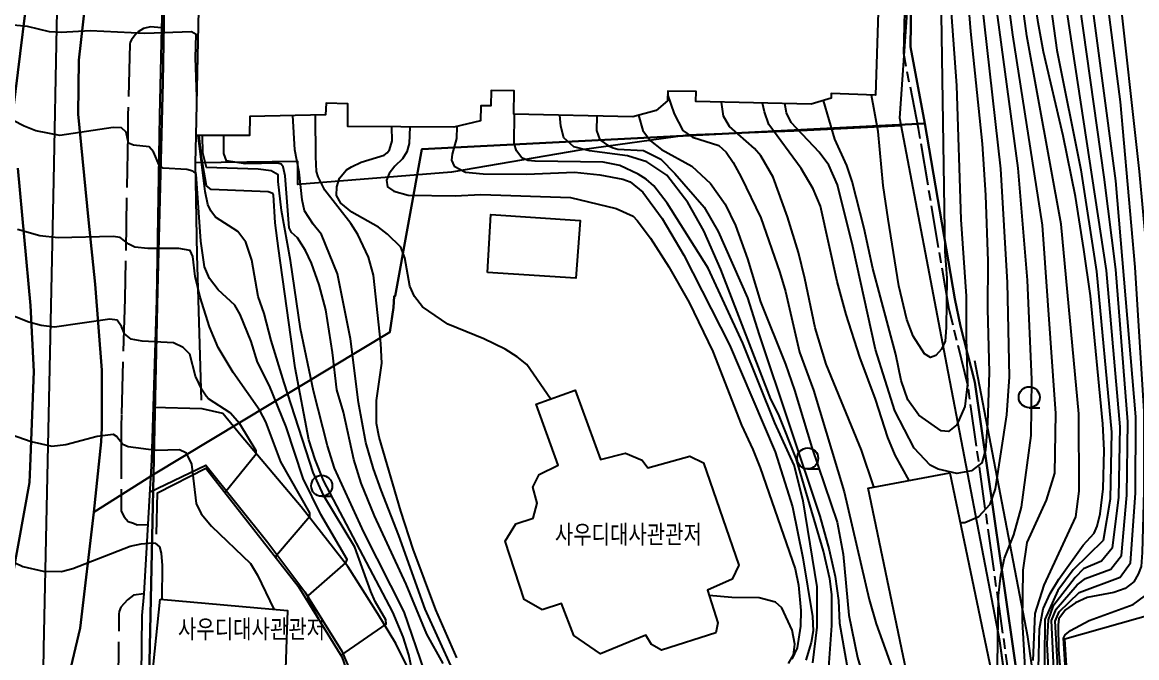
# Model space of a CAD drawing. Header units: feet. Extents: x 197796 to 199821, y 552499 to 555392.
# Drawn here: x 198685.5 to 198791.4, y 553838.9 to 553899.4 of the extents above; entities that cross this region are included whole.
import ezdxf

# ---------------------------------------------------------------- set-up
doc = ezdxf.new("R2010")
doc.units = ezdxf.units.FT
doc.header["$MEASUREMENT"] = 0
doc.linetypes.add('ANYANG2', pattern=[6, 5, -1])
doc.linetypes.add('JEON', pattern=[12, 4, -0.5, 1, -0.5, 4, -0.5, 1, -0.5])
for name, color, linetype in [('AAA001', 7, 'CONTINUOUS'), ('AAA002', 7, 'CONTINUOUS'), ('AAA008', 7, 'CONTINUOUS'), ('AAC001', 7, 'CONTINUOUS'), ('AD002', 7, 'CONTINUOUS'), ('AD0022', 1, 'CONTINUOUS'), ('ADA085', 1, 'CONTINUOUS'), ('AE001', 1, 'ANYANG2'), ('AZ080', 1, 'CONTINUOUS'), ('CAA001', 7, 'CONTINUOUS'), ('CAA002', 30, 'CONTINUOUS'), ('DC0012', 3, 'CONTINUOUS'), ('EA0018', 7, 'JEON'), ('wipco_지적', 20, 'CONTINUOUS'), ('ZC002', 7, 'CONTINUOUS')]:
    doc.layers.add(name, color=color, linetype=linetype)
doc.styles.add('NGSW', font='ROMANS.shx', dxfattribs={"bigfont": 'NGSW.shx'})

# ---------------------------------------------------------------- blocks, each defined once
blk = doc.blocks.new('DC0012')
at = {"layer": 'DC0012'}
blk.add_lwpolyline([(0, -1), (1, -1)], dxfattribs=at)
blk.add_circle((0, 0), 1, dxfattribs=at)

msp = doc.modelspace()

# ---------------------------------------------------------------- linework, layer by layer
at = {"layer": 'AAA001', "color": 255, "flags": 128}
msp.add_lwpolyline([(198777.58, 553837.69), (198769.81, 553836.22), (198765.89, 553855.08), (198773.67, 553856.54)], close=True, dxfattribs=at)
at = {"layer": 'AAA002', "color": 255, "flags": 128}
msp.add_lwpolyline([(198766.84, 553900.38), (198766.58, 553892.46), (198762.36, 553892.65), (198762.36, 553892.18), (198760.48, 553891.61), (198749.52, 553891.86), (198749.53, 553892.81), (198746.83, 553892.86), (198746.8, 553891.94), (198745.74, 553891.03), (198743.51, 553890.41), (198732.2, 553890.68), (198732.24, 553892.89), (198730.05, 553892.92), (198730.01, 553891.47), (198729.06, 553891.46), (198729.02, 553890.03), (198726.5, 553889.44), (198716.4, 553889.48), (198716.4, 553891.64), (198714.34, 553891.71), (198714.3, 553890.59), (198707.11, 553890.45), (198707.07, 553888.64), (198701.99, 553888.64), (198702.24, 553900.61)], dxfattribs=at)
at = {"layer": 'AAA008', "color": 255, "flags": 128}
for points in [[(198729.68, 553875.6), (198730.01, 553881.11), (198738.52, 553880.54), (198738.1, 553875.07)], [(198734.89, 553843.48), (198733.17, 553844.47), (198731.39, 553850.01), (198732.39, 553851.66), (198734.03, 553852.2), (198734.43, 553853.64), (198734, 553855.15), (198734.6, 553856.36), (198736.43, 553857.26), (198734.31, 553863.06), (198738.03, 553864.4), (198740.43, 553857.81), (198742.81, 553858.41), (198744.41, 553857.72), (198744.94, 553856.99), (198748.94, 553858.12), (198750.25, 553857.47), (198753.6, 553847.73), (198752.96, 553846.4), (198750.6, 553845.35), (198751.59, 553842.26), (198751.42, 553841.29), (198746.23, 553839.63), (198745.3, 553840.2), (198744.75, 553841.06), (198740.45, 553839.29), (198737.91, 553841.05), (198736.73, 553844.08)], [(198698.58, 553844.49), (198710.68, 553843.42), (198710.42, 553836.04), (198698.19, 553836.76), (198697.82, 553837.09)]]:
    msp.add_lwpolyline(points, close=True, dxfattribs=at)
at = {"layer": 'AAC001', "color": 255}
for points in [[(198784.16, 553769.34), (198786.16, 553772.96), (198784.78, 553794.3), (198781.26, 553820.3), (198778.4, 553840.53), (198773.37, 553866.82), (198768.91, 553890.29), (198770.08, 553907.23), (198765.8, 553917.14), (198760.24, 553918.28)], [(198786.82, 553769.72), (198788.82, 553773.34), (198787.45, 553794.68), (198783.92, 553820.68), (198781.07, 553840.91), (198776.04, 553867.2)]]:
    msp.add_lwpolyline(points, dxfattribs=at)
at = {"layer": 'AAC001', "color": 255, "flags": 128}
for points in [[(198769.04, 553889.56), (198758.83, 553889.06), (198748.7, 553888.67), (198738.68, 553887.26), (198726.27, 553885.15), (198711.66, 553883.97), (198711.66, 553886.15), (198701.93, 553886.04), (198701.99, 553888.64)], [(198702.5, 553863.44), (198702.08, 553877.24), (198701.93, 553886.04)], [(198698.21, 553850.69), (198698.33, 553854.63), (198702.91, 553856.97), (198711.69, 553845.74), (198715.83, 553839.02), (198717.74, 553833.59), (198719.16, 553822.62), (198718.96, 553806.31), (198719.22, 553794.74), (198720.17, 553794.64), (198720.87, 553773.65), (198737.73, 553774.76), (198738.15, 553763.43), (198738.76, 553756.09)]]:
    msp.add_lwpolyline(points, dxfattribs=at)
at = {"layer": 'AD002', "color": 255, "flags": 128}
msp.add_lwpolyline([(198690.59, 553938.2), (198690.47, 553937.49), (198689.97, 553933.35), (198689.61, 553928.68), (198689.29, 553920.54), (198688.96, 553910.95), (198688.72, 553898.96), (198688.43, 553884.34), (198688.1, 553869.43), (198687.72, 553851.73), (198687.49, 553839.83), (198687.23, 553823.46), (198686.91, 553807.97), (198686.53, 553789.6), (198686.13, 553770.6), (198685.77, 553758.2), (198685.72, 553754.17), (198685.63, 553743.5), (198685.15, 553718.63)], dxfattribs=at)
at = {"layer": 'AD0022', "color": 255, "flags": 128}
msp.add_lwpolyline([(198699.52, 553938.2), (198698.06, 553932.26), (198698.57, 553925.5), (198702.56, 553925.45), (198702.48, 553919.15), (198699.42, 553919.21), (198699.39, 553918.21), (198699.12, 553909.69), (198698.71, 553898.9), (198698.51, 553890.53), (198698.48, 553888.64), (198698.21, 553873.02), (198697.75, 553857.72), (198697.02, 553845.02), (198696.84, 553842.95), (198696.6, 553822.92)], dxfattribs=at)
at = {"layer": 'ADA085', "color": 255, "flags": 128}
for points in [[(198722.95, 553836.31), (198720.98, 553840.27), (198719.28, 553843.11), (198716.42, 553847.6), (198711.99, 553853.28), (198706.28, 553860.05), (198704.54, 553862.17), (198702.56, 553862.61), (198697.9, 553862.73)], [(198697.57, 553854.67), (198702.9, 553857.26), (198708.8, 553849.9), (198712.33, 553845.2), (198715.85, 553839.56), (198717.37, 553835.95)], [(198786.29, 553813.69), (198784.59, 553840.72), (198795.11, 553843.72), (198798.25, 553843.96), (198799.25, 553850.63)]]:
    msp.add_lwpolyline(points, dxfattribs=at)
at = {"layer": 'AE001', "color": 255}
msp.add_lwpolyline([(198698.71, 553898.9), (198697.64, 553898.99), (198696.97, 553898.81), (198696.49, 553898.52), (198696.19, 553898.23), (198695.84, 553897.73), (198695.73, 553897.53), (198695.67, 553897.34), (198695.51, 553890.6), (198695.48, 553888.69), (198695.21, 553873.1), (198694.88, 553862.04), (198694.86, 553860.96), (198694.86, 553852.89), (198695.15, 553852.33), (198695.54, 553851.89), (198696.03, 553851.72), (198696.39, 553851.58), (198697.4, 553851.61)], dxfattribs=at)
at = {"layer": 'AE001', "color": 255, "flags": 128}
msp.add_lwpolyline([(198697.02, 553845.02), (198696.03, 553844.89), (198695.45, 553844.45), (198694.82, 553843.73), (198694.67, 553843.32), (198694.65, 553843.06), (198694.4, 553822.96), (198694.25, 553815.73), (198694.17, 553813.26), (198694.03, 553811.52), (198693.83, 553809.45), (198693.65, 553807.22), (198693.81, 553797.21), (198693.6, 553795.66)], dxfattribs=at)
at = {"layer": 'AZ080', "color": 255, "flags": 128}
for points in [[(198780.22, 553743.12), (198781.44, 553751.35), (198783.3, 553766.48), (198784.16, 553769.34), (198786.16, 553772.96), (198784.78, 553794.3), (198781.26, 553820.3), (198778.9, 553837), (198778.4, 553840.53), (198773.37, 553866.82), (198768.91, 553890.29), (198770.08, 553907.23), (198765.8, 553917.14)], [(198786.82, 553769.72), (198788.82, 553773.34), (198787.45, 553794.68), (198783.92, 553820.68), (198781.07, 553840.91), (198776.04, 553867.2)], [(198698.21, 553850.69), (198698.33, 553854.63), (198702.91, 553856.97), (198711.69, 553845.74), (198715.83, 553839.02), (198717.74, 553833.59), (198719.16, 553822.62), (198718.96, 553806.31), (198719.22, 553794.74), (198720.17, 553794.64), (198720.87, 553773.65), (198737.73, 553774.76), (198738.15, 553763.43), (198738.76, 553756.09)]]:
    msp.add_lwpolyline(points, dxfattribs=at)
at = {"layer": 'CAA001', "color": 255, "flags": 128}
for points, elevation in [([(198782.1, 553837.94), (198782.18, 553841.69), (198782.55, 553843.59), (198783.2, 553845.04), (198784.03, 553846.4), (198786.33, 553849.63), (198787.38, 553850.79), (198787.66, 553851.46), (198787.94, 553852.61), (198788.25, 553855.01), (198788.34, 553858.67), (198788.2, 553861.18), (198787.03, 553873.36), (198786.4, 553877.78), (198785.62, 553882.82), (198784.43, 553888.62), (198782.58, 553896.61), (198782.05, 553899.4), (198779.54, 553916.45), (198778.3, 553927.2), (198777.04, 553935.13), (198776.45, 553938.13), (198776.44, 553938.19)], 70), ([(198784.59, 553938.19), (198785.57, 553923.91), (198785.98, 553920.19), (198787.18, 553912.39), (198789.85, 553891.83), (198791.24, 553876.1), (198792.11, 553862.36), (198792.1, 553854.79), (198791.96, 553848.93), (198791.85, 553847.62), (198791.58, 553846.88), (198791.16, 553846.15), (198790.33, 553845.52), (198789.25, 553845.12), (198786.72, 553844.65), (198785.61, 553844.15), (198784.67, 553843.5), (198784.02, 553842.62), (198783.95, 553842.07), (198784, 553839.68), (198785, 553828.01)], 65), ([(198775.04, 553905.67), (198775.63, 553898.54), (198776.74, 553887.84), (198777.05, 553882.97), (198777.28, 553876.67), (198777.24, 553872.11), (198777.39, 553866.11), (198777.25, 553861.26), (198777.04, 553858.71), (198776.69, 553857.49), (198775.71, 553856.71), (198774.33, 553856.45), (198772.56, 553856.86), (198771.8, 553857.25), (198770.27, 553858.87), (198768.44, 553862.44), (198766.59, 553868.27), (198764.43, 553878.08), (198762.98, 553883.95), (198762.15, 553885.81), (198761.24, 553887.06), (198758.56, 553889.87), (198758.13, 553890.8), (198757.96, 553891.67)], 75), ([(198740.09, 553890.49), (198740.06, 553889.12), (198740.37, 553888.21), (198741.19, 553887.64), (198741.63, 553887.47), (198742.08, 553887.35), (198744.53, 553887.2), (198746.19, 553886.37), (198747.5, 553885.02), (198750.29, 553881.81), (198751.62, 553879.5), (198754.43, 553873.17), (198755.52, 553869.66), (198761.29, 553852.39), (198762.19, 553849.21), (198762.75, 553846.67), (198763.06, 553844.36), (198763.16, 553842.23), (198763.88, 553838.26)], 70), ([(198735.69, 553863.56), (198733.45, 553866.85), (198732.53, 553867.58), (198731.37, 553868.29), (198729.36, 553869.28), (198725.92, 553870.69), (198723.52, 553872.34), (198722.76, 553873.32), (198722.3, 553874.3), (198721.84, 553876.98), (198721.46, 553878), (198720.18, 553879.24), (198719.32, 553879.9), (198716.78, 553881.34), (198715.76, 553882.18), (198715.35, 553882.92), (198715.36, 553883.76), (198715.62, 553884.58), (198716.3, 553885.36), (198716.75, 553885.64), (198717.69, 553886.09), (198719.88, 553886.75), (198720.16, 553886.99), (198720.39, 553887.28), (198720.63, 553888.12), (198720.6, 553889.46)], 65), ([(198722.64, 553837.24), (198722.21, 553839.21), (198721.67, 553840.91), (198720.69, 553843.27), (198714.09, 553855.81), (198713.3, 553857.8), (198712.71, 553859.68), (198711.42, 553866.51), (198709.81, 553877.87), (198709.51, 553880.32), (198709.35, 553883), (198709.28, 553883.13), (198708.83, 553883.27), (198703.42, 553883.5), (198702.98, 553883.83), (198702.49, 553886.58), (198702.28, 553888.64)], 60), ([(198683.19, 553860.58), (198686.29, 553859.51), (198688.26, 553859.05), (198689.6, 553859.21), (198692.58, 553860.03), (198694.1, 553860.2), (198694.45, 553859.98), (198695.03, 553859.26), (198695.53, 553859.04), (198698.19, 553858.67), (198700.42, 553858.76), (198701, 553858.46), (198701.56, 553857.34), (198702, 553853.62), (198702.47, 553852.62), (198703.44, 553851.45), (198707.16, 553847.88), (198707.81, 553846.79), (198709.37, 553843.54)], 55), ([(198758.32, 553838.38), (198758.78, 553839.19), (198758.93, 553840.23), (198758.66, 553841.56), (198757.68, 553843.68), (198757.07, 553844.23), (198755.54, 553844.64), (198752.94, 553844.65), (198750.76, 553844.86)], 65)]:
    msp.add_lwpolyline(points, dxfattribs=dict(at, elevation=elevation))
at = {"layer": 'CAA002', "color": 255, "flags": 128}
for points, elevation in [([(198774.66, 553851.79), (198775.07, 553851.81), (198776.42, 553852.37), (198777.5, 553853.54), (198778.01, 553855), (198779.09, 553862.04), (198779.34, 553865.67), (198779.15, 553874.63), (198778.52, 553885.47), (198775.91, 553908.58), (198773.77, 553923.74), (198771.95, 553929.85), (198767.97, 553938.19)], 74), ([(198771.78, 553836.59), (198771.97, 553836.24), (198772.58, 553835.64), (198773.62, 553834.84), (198774.79, 553834.13), (198775.74, 553833.71), (198776.49, 553833.58), (198777.22, 553833.7), (198777.81, 553834.22), (198778.09, 553835.13), (198778.17, 553836.06), (198778.3, 553844.85), (198778.5, 553846.78), (198778.86, 553848.4), (198779.76, 553850.62), (198780.47, 553853.26), (198781.38, 553860.07), (198781.45, 553865.4), (198781.04, 553874.86), (198780.15, 553885.53), (198774.9, 553924.6), (198772.7, 553932.4), (198770.36, 553938.19)], 73), ([(198781.13, 553832.42), (198780.56, 553842.39), (198780.62, 553847.26), (198781.02, 553849.89), (198782.86, 553853.91), (198783.65, 553856.48), (198783.75, 553862.17), (198782.47, 553880.11), (198779.64, 553898.22), (198776.03, 553925.47), (198773.5, 553935.15), (198772.47, 553938.19)], 72), ([(198781.58, 553838.66), (198781.77, 553843.14), (198782.63, 553845.84), (198785.63, 553852.33), (198785.96, 553854.77), (198785.92, 553862.13), (198784.24, 553880.2), (198780.98, 553898.11), (198777.16, 553926.33), (198775.12, 553935.89), (198774.46, 553938.19)], 71), ([(198778.09, 553938.19), (198778.33, 553936.65), (198783.82, 553896.77), (198786.13, 553885.37), (198787.62, 553875.68), (198789.04, 553860.41), (198788.9, 553854.01), (198788.24, 553850.08), (198785.38, 553847.29), (198783.92, 553845.34), (198782.69, 553842.58), (198782.64, 553834.82)], 69), ([(198779.82, 553938.19), (198782.35, 553916.39), (198788.53, 553875.78), (198789.81, 553860.9), (198789.7, 553854.2), (198789.11, 553849.37), (198788.09, 553848.11), (198786.38, 553847.39), (198785.57, 553846.57), (198783.46, 553843.81), (198783.01, 553842.52), (198782.87, 553840.24), (198784.03, 553819.62)], 68), ([(198784.88, 553809.91), (198783.34, 553842.46), (198783.76, 553843.56), (198785.77, 553845.85), (198786.56, 553846.48), (198788.98, 553847.35), (198789.98, 553848.67), (198790.5, 553854.4), (198790.57, 553861.38), (198789.43, 553875.89), (198788.34, 553884.67), (198782.41, 553926.81), (198781.33, 553938.19)], 67), ([(198785.51, 553809.93), (198783.66, 553842.4), (198784.05, 553843.31), (198785.97, 553845.13), (198789.86, 553846.6), (198790.85, 553847.96), (198791.3, 553854.59), (198791.34, 553861.87), (198789.44, 553884.32), (198783.99, 553925.36), (198782.97, 553938.19)], 66), ([(198786.23, 553812.35), (198784.48, 553840.79), (198784.62, 553841.1), (198785.14, 553841.52), (198786.9, 553842.48), (198791.09, 553843.98), (198792.17, 553844.78), (198792.87, 553845.64), (198793.01, 553846.01), (198793.26, 553862.37), (198793.16, 553867.19), (198792.4, 553877.59), (198791.68, 553885.2), (198789.71, 553903.27), (198787.44, 553917.57), (198786.49, 553923.26), (198785.47, 553938.19)], 64), ([(198773.24, 553907.77), (198774.28, 553893.39), (198774.69, 553880.64), (198775.21, 553873.35), (198775.21, 553869.36), (198775.34, 553864.99), (198775.07, 553862.85), (198774.32, 553861.1), (198773.52, 553860.47), (198772.83, 553860.52), (198770.72, 553862.03), (198769.68, 553863.49), (198769.02, 553865.33), (198768.51, 553867.8), (198766.35, 553875.98), (198765.52, 553879.78), (198764.37, 553884.27), (198763.88, 553885.77), (198762.72, 553888.28), (198761.66, 553891.97)], 76), ([(198772.83, 553900.14), (198773.19, 553877.59), (198773.37, 553875.06), (198773.32, 553870.35), (198773.22, 553869.07), (198772.88, 553868.29), (198772.33, 553867.71), (198771.83, 553867.52), (198771.24, 553867.85), (198770.18, 553869.52), (198769.58, 553871.12), (198768.82, 553874.32), (198767.79, 553880.67), (198767.31, 553883.89), (198766.83, 553889.01), (198766.21, 553892.48)], 77), ([(198746.82, 553892.53), (198747.46, 553890.7), (198748.26, 553889.12), (198749.2, 553888.49), (198751.68, 553887.67), (198752.38, 553887.04), (198753.05, 553886.06), (198753.83, 553884.66), (198755.68, 553880.8), (198757.5, 553875.58), (198758.02, 553873.8), (198759.37, 553868.02), (198760.68, 553864.4), (198763.62, 553854.71), (198766, 553844.48), (198766.67, 553842.16), (198768.8, 553836.14)], 72), ([(198766.42, 553855.18), (198765.25, 553858.67), (198761.89, 553866.88), (198760.84, 553870.32), (198759.88, 553875.01), (198759.26, 553877.49), (198758.21, 553880.91), (198756.85, 553884.68), (198755.69, 553886.71), (198755.07, 553887.39), (198752.71, 553889.49), (198752.15, 553890.49), (198751.94, 553891.8)], 73), ([(198769.79, 553855.81), (198768.45, 553858.22), (198767.76, 553859.89), (198766.58, 553863.54), (198765.11, 553867.53), (198763.81, 553871.59), (198762.95, 553874.75), (198761.35, 553881.91), (198760.67, 553883.55), (198759.53, 553885.48), (198756.45, 553889.67), (198756.02, 553890.89), (198755.85, 553891.72)], 74), ([(198726.37, 553837.85), (198723.77, 553843.56), (198721.26, 553850.56), (198719.57, 553854.86), (198718.84, 553856.92), (198718.12, 553859.41), (198717.42, 553863.22), (198716.66, 553869.29), (198715.44, 553875.48), (198713.92, 553879.22), (198713.12, 553880.2), (198712.3, 553881.45), (198712.07, 553882.5), (198711.79, 553885.16), (198711.36, 553887.28), (198711.18, 553890.53)], 63), ([(198726.79, 553838.9), (198724.78, 553843.48), (198722.64, 553849.27), (198721.44, 553852.89), (198719.4, 553859.92), (198719.13, 553861.22), (198719.14, 553863.42), (198719.64, 553866.96), (198719.54, 553868.83), (198718.85, 553875.34), (198718.39, 553877.04), (198717.37, 553879.22), (198716.7, 553880.25), (198714.22, 553883.42), (198713.6, 553884.69), (198713.43, 553885.22), (198713.37, 553886.6), (198713.33, 553890.57)], 64), ([(198760.62, 553838.44), (198761.04, 553841.82), (198761.03, 553845.68), (198759.71, 553853.86), (198758.86, 553857.24), (198757.01, 553861.28), (198753.97, 553868.86), (198750.68, 553876.02), (198746.78, 553882.18), (198745.5, 553883.84), (198744.77, 553884.49), (198744.03, 553884.96), (198742.27, 553885.77), (198740.71, 553886.11), (198734.22, 553886.18), (198733.54, 553886.27), (198732.97, 553886.5), (198732.45, 553887.18), (198732.22, 553887.88), (198732.26, 553890.68)], 68), ([(198762.12, 553837.56), (198762.43, 553841.98), (198762.44, 553844.96), (198762.25, 553846.43), (198761.64, 553849.06), (198759.04, 553857.89), (198757.38, 553862.1), (198756.65, 553863.54), (198751.87, 553875.87), (198750.26, 553879.56), (198748.74, 553882.25), (198746.76, 553884.87), (198744.84, 553886.13), (198743.01, 553886.71), (198739.4, 553887.19), (198737.89, 553887.56), (198736.94, 553888.4), (198736.67, 553889.52), (198736.56, 553890.58)], 69), ([(198744.06, 553890.56), (198744.47, 553889.11), (198745.18, 553888.13), (198746.24, 553887.3), (198749.14, 553885.73), (198750.9, 553884.08), (198752.29, 553882.09), (198753.27, 553880.06), (198754.41, 553876.9), (198755.66, 553872.79), (198758.03, 553866.88), (198758.9, 553864.39), (198760.55, 553858.94), (198762.96, 553851.82), (198763.51, 553848.78), (198764.04, 553842.99), (198764.87, 553838.94), (198765.41, 553837.13)], 71), ([(198722.31, 553889.46), (198722.25, 553887.89), (198722.03, 553887.08), (198721.6, 553886.41), (198720.88, 553885.72), (198720.35, 553885.01), (198720.1, 553884.37), (198720.19, 553883.76), (198720.79, 553883.33), (198722.14, 553882.96), (198726.62, 553882.9), (198729.06, 553883.03), (198737.6, 553882.73), (198741.92, 553881.7), (198743.55, 553880.96), (198743.93, 553880.56), (198745.21, 553878.87), (198746.95, 553876.14), (198748.87, 553872.73), (198751.12, 553868.06), (198753.84, 553861.07), (198754.94, 553858.74), (198755.62, 553857.01), (198758.94, 553847.39), (198759.27, 553845.82), (198759.5, 553843.43), (198759.45, 553841.92), (198759.13, 553839.86), (198758.65, 553838.79)], 66), ([(198726.77, 553889.5), (198726.75, 553888.34), (198726.32, 553886.86), (198726.27, 553886.28), (198726.53, 553885.71), (198727.59, 553885.16), (198729.27, 553884.99), (198733.39, 553884.96), (198737.97, 553885.15), (198740.38, 553884.88), (198742.56, 553884.47), (198743.27, 553884.21), (198744.48, 553883.24), (198746.29, 553880.74), (198748.37, 553877.25), (198752.71, 553868.71), (198757.06, 553858.54), (198758.71, 553853.29), (198759.68, 553848.44), (198760.59, 553842.85), (198760.67, 553841.47), (198760.48, 553840.38), (198759.97, 553838.69)], 67), ([(198725.64, 553832.01), (198721.76, 553843.31), (198717.92, 553850.88), (198715.16, 553856.98), (198714.49, 553859.09), (198713.15, 553864.34), (198711.91, 553870.24), (198710.95, 553876.73), (198710.1, 553881.5), (198709.78, 553884.27), (198709.79, 553884.88), (198709.11, 553885.27), (198707.9, 553885.44), (198702.97, 553885.6), (198702.63, 553887), (198702.59, 553888.64)], 61), ([(198725.48, 553838.38), (198723.93, 553841.17), (198721.96, 553845.94), (198718.94, 553852.44), (198717.67, 553855.54), (198716.97, 553857.78), (198716, 553862.3), (198715.38, 553864.44), (198714.96, 553867.99), (198714.32, 553872.04), (198713.7, 553874.41), (198712.95, 553876.47), (198712.38, 553877.7), (198711.64, 553878.89), (198711.07, 553879.41), (198710.84, 553879.85), (198710.44, 553884.79), (198710.26, 553885.66), (198710.06, 553885.92), (198709.76, 553885.99), (198706.65, 553885.94), (198704.89, 553886.22), (198704.62, 553886.93), (198704.62, 553888.64)], 62), ([(198684.1, 553848.29), (198685.51, 553847.62), (198687.44, 553847.17), (198689.19, 553847.12), (198690.26, 553847.43), (198695.72, 553849.53), (198696.76, 553849.77), (198697.81, 553849.87), (198698.08, 553849.82), (198698.51, 553849.49), (198698.65, 553848.87), (198698.77, 553847.72), (198698.72, 553844.48)], 54)]:
    msp.add_lwpolyline(points, dxfattribs=dict(at, elevation=elevation))
at = {"layer": 'CAA002', "color": 255}
for points, elevation in [([(198702.07, 553892.33), (198701.94, 553896.02), (198701.98, 553898.25), (198701.55, 553898.51), (198697.1, 553898.34), (198691.9, 553898.59), (198689.17, 553898.45), (198688.04, 553898.51), (198685.96, 553899.01), (198683.58, 553899.24), (198681.86, 553898.76), (198679.56, 553898.83)], 59), ([(198713.9, 553842.15), (198712.63, 553844.48), (198712.67, 553844.85), (198716.23, 553847.95), (198716.35, 553848.28), (198713.84, 553852.56), (198712.18, 553855.99), (198710.55, 553860.92), (198708.97, 553864.8), (198707.84, 553867.07), (198707.21, 553869.02), (198706.19, 553871.59), (198705.67, 553872.5), (198704.08, 553873.96), (198703.27, 553875.03), (198702.8, 553876.15), (198702.44, 553878.58), (198701.99, 553884.96), (198701.66, 553885.24), (198701.1, 553885.39), (198698.84, 553885.52), (198698.47, 553885.82), (198697.92, 553887.07), (198697.52, 553887.57), (198696.02, 553887.71), (198695.57, 553887.91), (198695.33, 553888.96), (198694.88, 553889.37), (198694.09, 553889.4), (198689.04, 553888.64), (198686.76, 553889.08), (198685.63, 553889.51), (198683.62, 553890.57)], 58), ([(198715.75, 553839.15), (198720.06, 553842.12), (198720.04, 553842.52), (198719.01, 553844.28), (198718.6, 553845.22), (198717.07, 553849.44), (198714.13, 553854.34), (198713.12, 553856.57), (198710.37, 553865.08), (198709.13, 553869.13), (198708.46, 553871.7), (198707.9, 553873.31), (198707.3, 553876.78), (198706.71, 553878.47), (198705.97, 553879.49), (198703.84, 553880.87), (198703.38, 553881.47), (198703.11, 553882.08), (198702.84, 553883.32), (198702.17, 553888.64)], 59), ([(198709.61, 553848.4), (198709.63, 553848.7), (198712.79, 553852.4), (198712.79, 553852.71), (198710.05, 553857.56), (198708.61, 553861.39), (198708.04, 553862.47), (198705.51, 553866.08), (198704.08, 553868.46), (198703.26, 553870.42), (198702.37, 553873.25), (198701.89, 553875.22), (198701.66, 553877.13), (198701.41, 553877.68), (198700.34, 553877.88), (198697.41, 553877.89), (198696.16, 553878.02), (198695.59, 553878.3), (198694.77, 553878.92), (198694.1, 553879.01), (198688.86, 553878.91), (198687.14, 553879.07), (198684.99, 553879.7)], 57), ([(198704.73, 553854.65), (198707.71, 553858.32), (198707.71, 553858.61), (198706.14, 553861.18), (198705.24, 553862.23), (198703.17, 553863.57), (198702.94, 553863.82), (198702.56, 553864.39), (198701.94, 553865.72), (198701.4, 553867.82), (198700.75, 553868.45), (198699.83, 553868.89), (198696.87, 553869.07), (198695.8, 553869.24), (198695.18, 553869.77), (198694.9, 553870.44), (198694.47, 553871.07), (198693.79, 553871.14), (198688.53, 553870.4), (198687.24, 553870.54), (198686.09, 553870.87), (198683.51, 553871.88)], 56)]:
    msp.add_lwpolyline(points, dxfattribs=dict(at, elevation=elevation))
at = {"layer": 'EA0018', "color": 255}
msp.add_lwpolyline([(198779.55, 553835.31), (198775.39, 553864.75), (198773.6, 553872.07), (198770.67, 553889.31), (198769.28, 553896.43), (198769.53, 553905.71), (198769.63, 553909.59), (198764.71, 553918.02), (198761.36, 553927.47), (198759.24, 553934.84), (198758.36, 553938.19)], dxfattribs=at)
at = {"layer": 'wipco_지적', "color": 20}
for points in [[(198717.83, 554005.54), (198705.62, 553971.77), (198698.86, 553956.41), (198692.66, 553939.26), (198690.81, 553933.45), (198689.99, 553931.1), (198689.6, 553929.63), (198686.53, 553906.86), (198686.39, 553905.76), (198684.59, 553891.03)], [(198684.59, 553891.03), (198686.39, 553905.76), (198686.53, 553906.86), (198689.6, 553929.63), (198689.99, 553931.1), (198690.81, 553933.45), (198692.66, 553939.26), (198698.86, 553956.41), (198705.62, 553971.77), (198717.83, 554005.54)], [(198721.19, 553998.56), (198716.35, 553985.26), (198711.88, 553972.22), (198711.15, 553970.55), (198703.94, 553952.8), (198702.75, 553949.84), (198700.63, 553944.72), (198699.18, 553940.56), (198696.12, 553931.64), (198694.44, 553922.75), (198691.96, 553905.76), (198691.94, 553905.64), (198690.84, 553895.8), (198690.76, 553890.67), (198691.75, 553880.6), (198692.4, 553874.47), (198693.02, 553866.3), (198693.02, 553860.8), (198692.96, 553859.48), (198692.27, 553852.77), (198690.96, 553841.75), (198689.79, 553836.8)], [(198780.24, 553835.85), (198776.03, 553865.15), (198774.67, 553870.5), (198774.13, 553873.1), (198771.29, 553889.78), (198769.93, 553897.09), (198770.04, 553905.76), (198770.12, 553910.02), (198777.43, 553911.87), (198785.48, 553910.51), (198789.99, 553909.82), (198795.04, 553909.85), (198806.36, 553911.08), (198811.17, 553910.63), (198820.99, 553906.48), (198832.79, 553905.76), (198860.63, 553902.63), (198863.24, 553902.34), (198873.92, 553885.05), (198880.93, 553870.63), (198886.17, 553863.87), (198903.3, 553830.66)], [(198770.04, 553905.76), (198769.93, 553897.09), (198771.29, 553889.78), (198723.46, 553887.35), (198720.93, 553873.35), (198720.82, 553873.33), (198720.75, 553872.27), (198720.41, 553869.92), (198697.95, 553856.36), (198698.31, 553873.88), (198698.82, 553893.69), (198698.96, 553901.15)], [(198685.04, 553885.54), (198686.25, 553872.45), (198686.54, 553866.17), (198686.22, 553857.14), (198686.13, 553855.62), (198684.58, 553847.01)], [(198684.58, 553847.01), (198686.13, 553855.62), (198686.22, 553857.14), (198686.54, 553866.17), (198686.25, 553872.45), (198685.04, 553885.54)]]:
    msp.add_lwpolyline(points, dxfattribs=at)
for points in [[(198700.12, 553940.36), (198699.14, 553935.41), (198699.04, 553930.75), (198698.93, 553906.12), (198698.86, 553901.24), (198698.96, 553901.15), (198698.82, 553893.69), (198698.31, 553873.88), (198697.95, 553856.36), (198692.27, 553852.77), (198692.96, 553859.48), (198693.02, 553860.8), (198693.02, 553866.3), (198692.4, 553874.47), (198691.75, 553880.6), (198690.76, 553890.67), (198690.84, 553895.8), (198691.94, 553905.64), (198691.96, 553905.76), (198694.44, 553922.75), (198696.12, 553931.64), (198699.18, 553940.56), (198700.63, 553944.72), (198700.12, 553940.36)], [(198771.29, 553889.78), (198774.13, 553873.1), (198774.67, 553870.5), (198776.03, 553865.15), (198780.24, 553835.85), (198766.01, 553833.65), (198762.55, 553833.13), (198757.62, 553831.15), (198753.03, 553830.12), (198742.18, 553820.91), (198741.21, 553820.12), (198737.94, 553817.23), (198721.16, 553813.86), (198721.07, 553814.14), (198717.79, 553835.26), (198717.63, 553835.62), (198697.5, 553835.59), (198697.95, 553856.36), (198720.41, 553869.92), (198720.75, 553872.27), (198720.82, 553873.33), (198720.93, 553873.35), (198723.46, 553887.35), (198771.29, 553889.78)], [(198692.27, 553852.77), (198697.95, 553856.36), (198697.5, 553835.59), (198689.4, 553835.59), (198689.65, 553836.84), (198689.79, 553836.8), (198690.96, 553841.75), (198692.27, 553852.77)]]:
    msp.add_lwpolyline(points, close=True, dxfattribs=at)

# ---------------------------------------------------------------- block references
at = {"layer": 'DC0012', "color": 255}
for p in [(198781.21, 553863.72), (198760.14, 553857.9), (198713.93, 553855.29)]:
    msp.add_blockref('DC0012', p, dxfattribs=at)

# ---------------------------------------------------------------- texts
at = {"layer": 'ZC002', "style": 'NGSW'}
for p in [(198736.1, 553849.6), (198700.26, 553840.59)]:
    msp.add_text('사우디대사관관저', height=2, dxfattribs=at).set_placement(p)

doc.saveas('drawing.dxf')
